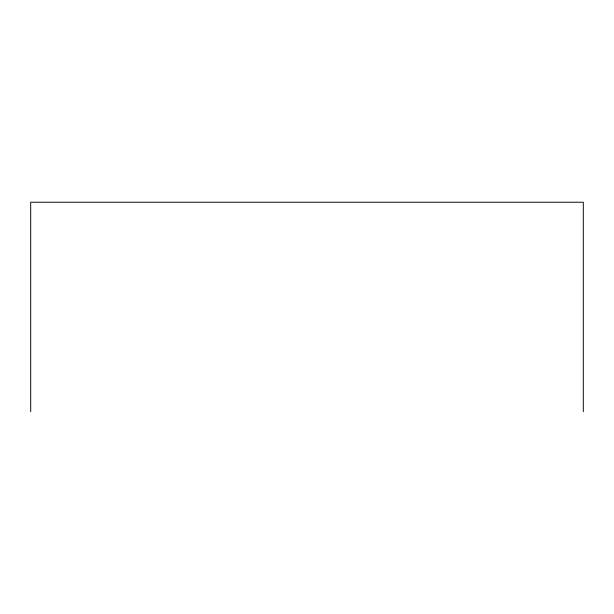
<?xml version="1.0" encoding="UTF-8"?>
<svg xmlns="http://www.w3.org/2000/svg" width="614" height="614" viewBox="0 0 614 614"><rect width="100%" height="100%" fill="white"/><g stroke="black" fill="none" stroke-linecap="round" stroke-linejoin="round"><path stroke-width="0.92" d="M583.3 411.771L583.3 202.229L30.7 202.229L30.7 411.771"/></g></svg>
